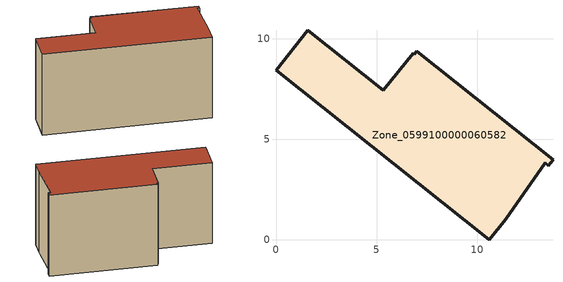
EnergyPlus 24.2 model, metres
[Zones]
Zone_0599100000060582
 floor ground (C_G): 1.59,10.43 5.34,7.44 6.82,9.28 6.89,9.22 7,9.38 13.78,3.99 13.54,3.69 13.4,3.84 11.42,1.03 10.6,0 0,8.44 z0.43
 wall outside (C_F): 11.42,1.03 13.4,3.84 13.54,3.69 13.78,3.99 7,9.38 6.89,9.22 6.82,9.28 5.34,7.44 1.59,10.43 0,8.44 10.6,0 11.42,1.03 z0.43:7.66
 roof outside (C_R): 10.6,0 11.42,1.03 13.4,3.84 13.54,3.69 13.78,3.99 7,9.38 6.89,9.22 6.82,9.28 5.34,7.44 1.59,10.43 0,8.44 z7.66
[BUILDING]
Pand.0599100000060582: North Axis=0; Terrain=City; Loads Convergence Tolerance Value=0.04; Temperature Convergence Tolerance Value=0.4; Solar Distribution=FullExterior; Maximum Number of Warmup Days=25; Minimum Number of Warmup Days=1
[Site:Location]
Rotterdam.The.Hague.AP_ZH_NLD Design_Conditions: Latitude=51.96; Longitude=4.45; Time Zone=1; Elevation=-4.5
[SITE:GROUNDTEMPERATURE:BUILDINGSURFACE]
18, 18, 18, 18, 18, 18, 18, 18, 18, 18, 18, 18
[MATERIAL] Thermal Absorptance=0.9; Solar Absorptance=0.7; Visible Absorptance=0.7
Name | Roughness | Thickness | Conductivity | Density | Specific Heat
G.TI.1975-1991 | MediumSmooth | 0.15 | 0.288461 | 540 | 1210
F.TI.1975-1991 | Rough | 0.3 | 0.230769 | 1920 | 840
R.TI.1975-1991 | MediumRough | 0.2 | 0.153846 | 1500 | 1000
[CONSTRUCTION]
C_G: G.TI.1975-1991
C_F: F.TI.1975-1991
C_R: R.TI.1975-1991
[ZONE]
Zone_0599100000060582: Type=1; Multiplier=1; Ceiling Height=Autocalculate; Volume=Autocalculate; Floor Area=autocalculate; Part of Total Floor Area=Yes
[ZONEINFILTRATION:DESIGNFLOWRATE]
Infil_Zone_0599100000060582: Zone or ZoneList or Space or SpaceList=Zone_0599100000060582; Schedule=AlwaysOn; Design Flow Rate Calculation Method=Flow/Area; Flow Rate per Floor Area=0.003; Constant Term Coefficient=1; Temperature Term Coefficient=0; Velocity Term Coefficient=0; Velocity Squared Term Coefficient=0
[HVACTEMPLATE:ZONE:IDEALLOADSAIRSYSTEM]
Zone_0599100000060582: Maximum Heating Supply Air Temperature=50; Minimum Cooling Supply Air Temperature=13; Maximum Heating Supply Air Humidity Ratio=0.0156; Minimum Cooling Supply Air Humidity Ratio=0.0077; Heating Limit=NoLimit; Cooling Limit=NoLimit; Dehumidification Control Type=ConstantSensibleHeatRatio; Cooling Sensible Heat Ratio=0.7; Dehumidification Setpoint=60; Humidification Control Type=None; Humidification Setpoint=30; Outdoor Air Method=None; Outdoor Air Flow Rate per Person=0.00944; Outdoor Air Flow Rate per Zone Floor Area=0; Outdoor Air Flow Rate per Zone=0; Demand Controlled Ventilation Type=None; Outdoor Air Economizer Type=NoEconomizer; Heat Recovery Type=None; Sensible Heat Recovery Effectiveness=0.7; Latent Heat Recovery Effectiveness=0.65
[ZONECONTROL:THERMOSTAT]
ThermostatControl_Zone_0599100000060582: Zone or ZoneList=Zone_0599100000060582; Control Type Schedule=DualSetpointControlType; Control 1=Thermostat_Zone_0599100000060582; Temperature Difference Between Cutout And Setpoint=0
[THERMOSTATSETPOINT:DUALSETPOINT]
Thermostat_Zone_0599100000060582: Heating Setpoint Temperature Schedule=HeatingSetpoint_Zone_0599100000060582; Cooling Setpoint Temperature Schedule=CoolingSetpoint_Zone_0599100000060582
[SCHEDULE:COMPACT]
HeatingSetpoint_Zone_0599100000060582: Through: 12/31, For: AllDays, Until: 24:00, 21
CoolingSetpoint_Zone_0599100000060582: Through: 12/31, For: AllDays, Until: 24:00, 24
DualSetpointControlType: Through: 12/31, For: AllDays, Until: 24:00, 4
AlwaysOn: Through: 12/31, For: AllDays, Until: 24:00, 1
